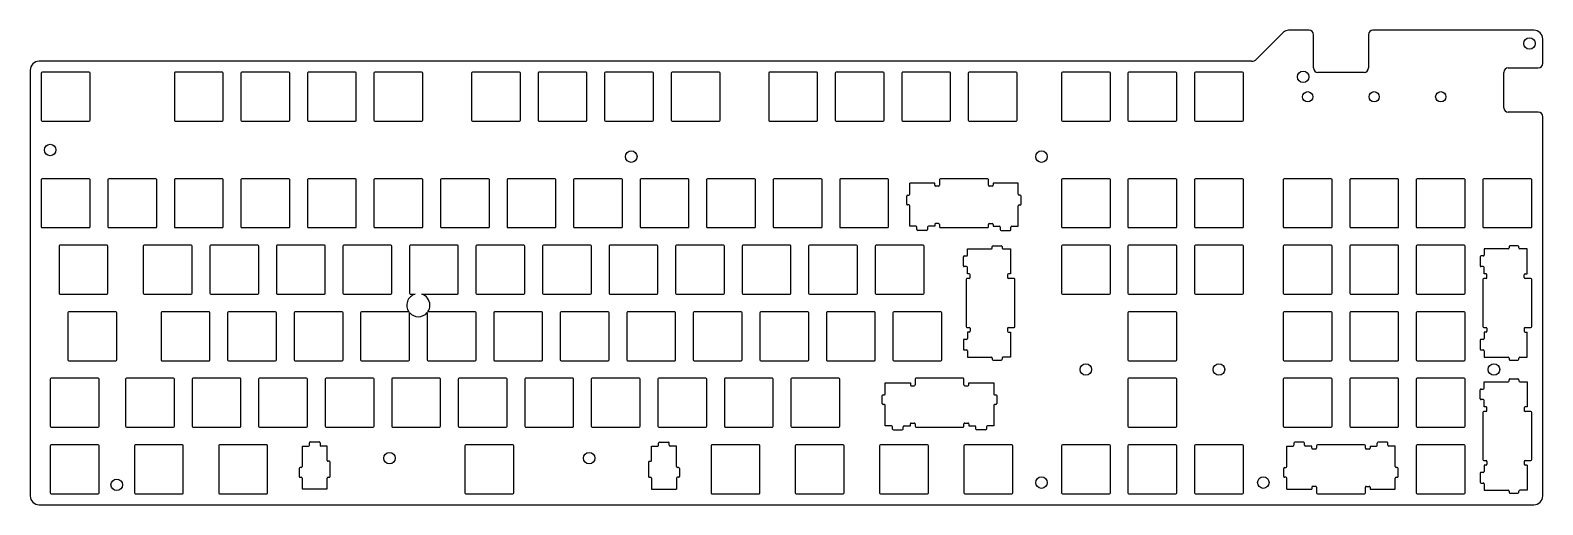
# Model space of a CAD drawing. Extents: x 0 to 433, y 0 to 136.
import ezdxf

# ---------------------------------------------------------------- set-up
doc = ezdxf.new("R2010")
doc.units = 0
doc.layers.get('0').update_dxf_attribs({"linetype": 'continuous'})

# ---------------------------------------------------------------- blocks, each defined once
blk = doc.blocks.new('BODY')
at = {"color": 0}
for p, q in [((351.1152, 127.5952), (358.8148, 135.2948)), ((366.141, 135.89), (360.2517, 135.89)), ((367.411, 125.095), (367.411, 134.62)), ((383.159, 134.62), (383.159, 125.095)), ((430.53, 135.89), (384.429, 135.89)), ((433.07, 126.365), (433.07, 133.35)), ((349.6783, 127), (2.54, 127)), ((0, 124.46), (0, 2.54)), ((3.16, 123.586), (3.16, 110.094)), ((16.906, 123.84), (3.414, 123.84)), ((17.16, 110.094), (17.16, 123.586)), ((41.26, 123.586), (41.26, 110.094)), ((55.006, 123.84), (41.514, 123.84)), ((55.26, 110.094), (55.26, 123.586)), ((60.31, 123.586), (60.31, 110.094)), ((74.056, 123.84), (60.564, 123.84)), ((74.31, 110.094), (74.31, 123.586)), ((79.36, 123.586), (79.36, 110.094)), ((93.106, 123.84), (79.614, 123.84)), ((93.36, 110.094), (93.36, 123.586)), ((98.41, 123.586), (98.41, 110.094)), ((112.156, 123.84), (98.664, 123.84)), ((112.41, 110.094), (112.41, 123.586)), ((126.35, 123.586), (126.35, 110.094)), ((140.096, 123.84), (126.604, 123.84)), ((140.35, 110.094), (140.35, 123.586)), ((145.4, 123.586), (145.4, 110.094)), ((159.146, 123.84), (145.654, 123.84)), ((159.4, 110.094), (159.4, 123.586)), ((164.45, 123.586), (164.45, 110.094)), ((178.196, 123.84), (164.704, 123.84)), ((178.45, 110.094), (178.45, 123.586)), ((183.5, 123.586), (183.5, 110.094)), ((197.246, 123.84), (183.754, 123.84)), ((197.5, 110.094), (197.5, 123.586)), ((211.44, 123.586), (211.44, 110.094)), ((225.186, 123.84), (211.694, 123.84)), ((225.44, 110.094), (225.44, 123.586)), ((230.49, 123.586), (230.49, 110.094)), ((244.236, 123.84), (230.744, 123.84)), ((244.49, 110.094), (244.49, 123.586)), ((249.54, 123.586), (249.54, 110.094)), ((263.286, 123.84), (249.794, 123.84)), ((263.54, 110.094), (263.54, 123.586)), ((268.59, 123.586), (268.59, 110.094)), ((282.336, 123.84), (268.844, 123.84)), ((282.59, 110.094), (282.59, 123.586)), ((295.26, 123.586), (295.26, 110.094)), ((309.006, 123.84), (295.514, 123.84)), ((309.26, 110.094), (309.26, 123.586)), ((314.31, 123.586), (314.31, 110.094)), ((328.056, 123.84), (314.564, 123.84)), ((328.31, 110.094), (328.31, 123.586)), ((333.36, 123.586), (333.36, 110.094)), ((347.106, 123.84), (333.614, 123.84)), ((347.36, 110.094), (347.36, 123.586)), ((381.889, 123.825), (368.681, 123.825)), ((421.894, 113.665), (421.894, 123.825)), ((423.164, 125.095), (431.8, 125.095)), ((3.414, 109.84), (16.906, 109.84)), ((41.514, 109.84), (55.006, 109.84)), ((60.564, 109.84), (74.056, 109.84)), ((79.614, 109.84), (93.106, 109.84)), ((98.664, 109.84), (112.156, 109.84)), ((126.604, 109.84), (140.096, 109.84)), ((145.654, 109.84), (159.146, 109.84)), ((164.704, 109.84), (178.196, 109.84)), ((183.754, 109.84), (197.246, 109.84)), ((211.694, 109.84), (225.186, 109.84)), ((230.744, 109.84), (244.236, 109.84)), ((249.794, 109.84), (263.286, 109.84)), ((268.844, 109.84), (282.336, 109.84)), ((295.514, 109.84), (309.006, 109.84)), ((314.564, 109.84), (328.056, 109.84)), ((333.614, 109.84), (347.106, 109.84)), ((431.8, 112.395), (423.164, 112.395)), ((433.07, 2.54), (433.07, 111.125)), ((3.16, 93.106), (3.16, 79.614)), ((16.906, 93.36), (3.414, 93.36)), ((17.16, 79.614), (17.16, 93.106)), ((22.21, 93.106), (22.21, 79.614)), ((35.956, 93.36), (22.464, 93.36)), ((36.21, 79.614), (36.21, 93.106)), ((41.26, 93.106), (41.26, 79.614)), ((55.006, 93.36), (41.514, 93.36)), ((55.26, 79.614), (55.26, 93.106)), ((60.31, 93.106), (60.31, 79.614)), ((74.056, 93.36), (60.564, 93.36)), ((74.31, 79.614), (74.31, 93.106)), ((79.36, 93.106), (79.36, 79.614)), ((93.106, 93.36), (79.614, 93.36)), ((93.36, 79.614), (93.36, 93.106)), ((98.41, 93.106), (98.41, 79.614)), ((112.156, 93.36), (98.664, 93.36)), ((112.41, 79.614), (112.41, 93.106)), ((117.46, 93.106), (117.46, 79.614)), ((131.206, 93.36), (117.714, 93.36)), ((131.46, 79.614), (131.46, 93.106)), ((136.51, 93.106), (136.51, 79.614)), ((150.256, 93.36), (136.764, 93.36)), ((150.51, 79.614), (150.51, 93.106)), ((155.56, 93.106), (155.56, 79.614)), ((169.306, 93.36), (155.814, 93.36)), ((169.56, 79.614), (169.56, 93.106)), ((174.61, 93.106), (174.61, 79.614)), ((188.356, 93.36), (174.864, 93.36)), ((188.61, 79.614), (188.61, 93.106)), ((193.66, 93.106), (193.66, 79.614)), ((207.406, 93.36), (193.914, 93.36)), ((207.66, 79.614), (207.66, 93.106)), ((212.71, 93.106), (212.71, 79.614)), ((226.456, 93.36), (212.964, 93.36)), ((226.71, 79.614), (226.71, 93.106)), ((231.76, 93.106), (231.76, 79.614)), ((245.506, 93.36), (232.014, 93.36)), ((245.76, 79.614), (245.76, 93.106)), ((258.9784, 92.0496), (251.8156, 92.0496)), ((251.8156, 88.9), (251.8156, 92.0496)), ((258.9784, 91.4908), (258.9784, 92.0496)), ((260.081, 91.2368), (259.2324, 91.2368)), ((260.335, 93.106), (260.335, 91.4908)), ((274.081, 93.36), (260.589, 93.36)), ((274.335, 91.4908), (274.335, 93.106)), ((275.4376, 91.2368), (274.589, 91.2368)), ((275.6916, 92.0496), (275.6916, 91.4908)), ((282.8544, 92.0496), (275.6916, 92.0496)), ((282.8544, 88.9), (282.8544, 92.0496)), ((295.26, 93.106), (295.26, 79.614)), ((309.006, 93.36), (295.514, 93.36)), ((309.26, 79.614), (309.26, 93.106)), ((314.31, 93.106), (314.31, 79.614)), ((328.056, 93.36), (314.564, 93.36)), ((328.31, 79.614), (328.31, 93.106)), ((333.36, 93.106), (333.36, 79.614)), ((347.106, 93.36), (333.614, 93.36)), ((347.36, 79.614), (347.36, 93.106)), ((358.76, 93.106), (358.76, 79.614)), ((372.506, 93.36), (359.014, 93.36)), ((372.76, 79.614), (372.76, 93.106)), ((377.81, 93.106), (377.81, 79.614)), ((391.556, 93.36), (378.064, 93.36)), ((391.81, 79.614), (391.81, 93.106)), ((396.86, 93.106), (396.86, 79.614)), ((410.606, 93.36), (397.114, 93.36)), ((410.86, 79.614), (410.86, 93.106)), ((415.91, 93.106), (415.91, 79.614)), ((429.656, 93.36), (416.164, 93.36)), ((429.91, 79.614), (429.91, 93.106)), ((250.952, 86.106), (250.952, 88.392)), ((251.206, 88.646), (251.5616, 88.646)), ((283.464, 88.646), (283.1084, 88.646)), ((283.718, 86.106), (283.718, 88.392)), ((251.5616, 85.852), (251.206, 85.852)), ((251.8156, 79.756), (251.8156, 85.598)), ((282.8544, 79.756), (282.8544, 85.598)), ((283.1084, 85.852), (283.464, 85.852)), ((3.414, 79.36), (16.906, 79.36)), ((22.464, 79.36), (35.956, 79.36)), ((41.514, 79.36), (55.006, 79.36)), ((60.564, 79.36), (74.056, 79.36)), ((79.614, 79.36), (93.106, 79.36)), ((98.664, 79.36), (112.156, 79.36)), ((117.714, 79.36), (131.206, 79.36)), ((136.764, 79.36), (150.256, 79.36)), ((155.814, 79.36), (169.306, 79.36)), ((174.864, 79.36), (188.356, 79.36)), ((193.914, 79.36), (207.406, 79.36)), ((212.964, 79.36), (226.456, 79.36)), ((232.014, 79.36), (245.506, 79.36)), ((253.619, 79.756), (251.8156, 79.756)), ((253.873, 78.8416), (253.873, 79.502)), ((256.667, 78.5876), (254.127, 78.5876)), ((256.921, 79.502), (256.921, 78.8416)), ((258.9784, 79.756), (257.175, 79.756)), ((258.9784, 80.2894), (258.9784, 79.756)), ((260.081, 80.5434), (259.2324, 80.5434)), ((260.335, 80.2894), (260.335, 79.614)), ((260.589, 79.36), (274.081, 79.36)), ((274.335, 79.614), (274.335, 80.2894)), ((274.589, 80.5434), (275.4376, 80.5434)), ((275.6916, 80.2894), (275.6916, 79.756)), ((275.6916, 79.756), (277.495, 79.756)), ((277.749, 79.502), (277.749, 78.8416)), ((278.003, 78.5876), (280.543, 78.5876)), ((280.797, 78.8416), (280.797, 79.502)), ((281.051, 79.756), (282.8544, 79.756)), ((295.514, 79.36), (309.006, 79.36)), ((314.564, 79.36), (328.056, 79.36)), ((333.614, 79.36), (347.106, 79.36)), ((359.014, 79.36), (372.506, 79.36)), ((378.064, 79.36), (391.556, 79.36)), ((397.114, 79.36), (410.606, 79.36)), ((416.164, 79.36), (429.656, 79.36)), ((8.24, 74.056), (8.24, 60.564)), ((21.986, 74.31), (8.494, 74.31)), ((22.24, 60.564), (22.24, 74.056)), ((32.37, 74.056), (32.37, 60.564)), ((46.116, 74.31), (32.624, 74.31)), ((46.37, 60.564), (46.37, 74.056)), ((51.42, 74.056), (51.42, 60.564)), ((65.166, 74.31), (51.674, 74.31)), ((65.42, 60.564), (65.42, 74.056)), ((70.47, 74.056), (70.47, 60.564)), ((84.216, 74.31), (70.724, 74.31)), ((84.47, 60.564), (84.47, 74.056)), ((89.52, 74.056), (89.52, 60.564)), ((103.266, 74.31), (89.774, 74.31)), ((103.52, 60.564), (103.52, 74.056)), ((108.57, 74.056), (108.57, 60.564)), ((122.316, 74.31), (108.824, 74.31)), ((122.57, 60.564), (122.57, 74.056)), ((127.62, 74.056), (127.62, 60.564)), ((141.366, 74.31), (127.874, 74.31)), ((141.62, 60.564), (141.62, 74.056)), ((146.67, 74.056), (146.67, 60.564)), ((160.416, 74.31), (146.924, 74.31)), ((160.67, 60.564), (160.67, 74.056)), ((165.72, 74.056), (165.72, 60.564)), ((179.466, 74.31), (165.974, 74.31)), ((179.72, 60.564), (179.72, 74.056)), ((184.77, 74.056), (184.77, 60.564)), ((198.516, 74.31), (185.024, 74.31)), ((198.77, 60.564), (198.77, 74.056)), ((203.82, 74.056), (203.82, 60.564)), ((217.566, 74.31), (204.074, 74.31)), ((217.82, 60.564), (217.82, 74.056)), ((222.87, 74.056), (222.87, 60.564)), ((236.616, 74.31), (223.124, 74.31)), ((236.87, 60.564), (236.87, 74.056)), ((241.92, 74.056), (241.92, 60.564)), ((255.666, 74.31), (242.174, 74.31)), ((255.92, 60.564), (255.92, 74.056)), ((275.463, 73.5584), (275.463, 73.914)), ((275.717, 74.168), (278.003, 74.168)), ((278.257, 73.914), (278.257, 73.5584)), ((295.26, 74.056), (295.26, 60.564)), ((309.006, 74.31), (295.514, 74.31)), ((309.26, 60.564), (309.26, 74.056)), ((314.31, 74.056), (314.31, 60.564)), ((328.056, 74.31), (314.564, 74.31)), ((328.31, 60.564), (328.31, 74.056)), ((333.36, 74.056), (333.36, 60.564)), ((347.106, 74.31), (333.614, 74.31)), ((347.36, 60.564), (347.36, 74.056)), ((358.76, 74.056), (358.76, 60.564)), ((372.506, 74.31), (359.014, 74.31)), ((372.76, 60.564), (372.76, 74.056)), ((377.81, 74.056), (377.81, 60.564)), ((391.556, 74.31), (378.064, 74.31)), ((391.81, 60.564), (391.81, 74.056)), ((396.86, 74.056), (396.86, 60.564)), ((410.606, 74.31), (397.114, 74.31)), ((410.86, 60.564), (410.86, 74.056)), ((423.418, 73.914), (423.418, 73.5584)), ((425.958, 74.168), (423.672, 74.168)), ((426.212, 73.5584), (426.212, 73.914)), ((267.1826, 68.453), (267.1826, 70.993)), ((267.4366, 71.247), (268.097, 71.247)), ((268.351, 71.501), (268.351, 73.3044)), ((268.351, 73.3044), (275.209, 73.3044)), ((278.511, 73.3044), (280.6446, 73.3044)), ((280.6446, 73.3044), (280.6446, 66.1416)), ((415.1376, 70.993), (415.1376, 68.453)), ((416.052, 71.247), (415.3916, 71.247)), ((416.306, 73.3044), (416.306, 71.501)), ((423.164, 73.3044), (416.306, 73.3044)), ((428.5996, 73.3044), (426.466, 73.3044)), ((428.5996, 66.1416), (428.5996, 73.3044)), ((268.097, 68.199), (267.4366, 68.199)), ((268.351, 66.1416), (268.351, 67.945)), ((268.8844, 66.1416), (268.351, 66.1416)), ((269.1384, 65.039), (269.1384, 65.8876)), ((279.8318, 65.8876), (279.8318, 65.039)), ((280.6446, 66.1416), (280.0858, 66.1416)), ((416.052, 68.199), (415.3916, 68.199)), ((416.306, 66.1416), (416.306, 67.945)), ((416.8394, 66.1416), (416.306, 66.1416)), ((417.0934, 65.039), (417.0934, 65.8876)), ((427.7868, 65.039), (427.7868, 65.8876)), ((428.0408, 66.1416), (428.5996, 66.1416)), ((267.955, 64.531), (267.955, 51.039)), ((268.8844, 64.785), (268.209, 64.785)), ((281.701, 64.785), (280.0858, 64.785)), ((281.955, 51.039), (281.955, 64.531)), ((415.91, 64.531), (415.91, 51.039)), ((416.8394, 64.785), (416.164, 64.785)), ((429.656, 64.785), (428.0408, 64.785)), ((429.91, 51.039), (429.91, 64.531)), ((8.494, 60.31), (21.986, 60.31)), ((32.624, 60.31), (46.116, 60.31)), ((51.674, 60.31), (65.166, 60.31)), ((70.724, 60.31), (84.216, 60.31)), ((89.774, 60.31), (103.266, 60.31)), ((108.824, 60.31), (110.1671, 60.31)), ((112.0829, 60.31), (122.316, 60.31)), ((127.874, 60.31), (141.366, 60.31)), ((146.924, 60.31), (160.416, 60.31)), ((165.974, 60.31), (179.466, 60.31)), ((185.024, 60.31), (198.516, 60.31)), ((204.074, 60.31), (217.566, 60.31)), ((223.124, 60.31), (236.616, 60.31)), ((242.174, 60.31), (255.666, 60.31)), ((295.514, 60.31), (309.006, 60.31)), ((314.564, 60.31), (328.056, 60.31)), ((333.614, 60.31), (347.106, 60.31)), ((359.014, 60.31), (372.506, 60.31)), ((378.064, 60.31), (391.556, 60.31)), ((397.114, 60.31), (410.606, 60.31)), ((10.78, 55.006), (10.78, 41.514)), ((24.526, 55.26), (11.034, 55.26)), ((24.78, 41.514), (24.78, 55.006)), ((37.45, 55.006), (37.45, 41.514)), ((51.196, 55.26), (37.704, 55.26)), ((51.45, 41.514), (51.45, 55.006)), ((56.5, 55.006), (56.5, 41.514)), ((70.246, 55.26), (56.754, 55.26)), ((70.5, 41.514), (70.5, 55.006)), ((75.55, 55.006), (75.55, 41.514)), ((89.296, 55.26), (75.804, 55.26)), ((89.55, 41.514), (89.55, 55.006)), ((94.6, 55.006), (94.6, 41.514)), ((108.346, 55.26), (94.854, 55.26)), ((108.6, 41.514), (108.6, 55.006)), ((113.65, 55.006), (113.65, 41.514)), ((127.396, 55.26), (113.904, 55.26)), ((127.65, 41.514), (127.65, 55.006)), ((132.7, 55.006), (132.7, 41.514)), ((146.446, 55.26), (132.954, 55.26)), ((146.7, 41.514), (146.7, 55.006)), ((151.75, 55.006), (151.75, 41.514)), ((165.496, 55.26), (152.004, 55.26)), ((165.75, 41.514), (165.75, 55.006)), ((170.8, 55.006), (170.8, 41.514)), ((184.546, 55.26), (171.054, 55.26)), ((184.8, 41.514), (184.8, 55.006)), ((189.85, 55.006), (189.85, 41.514)), ((203.596, 55.26), (190.104, 55.26)), ((203.85, 41.514), (203.85, 55.006)), ((208.9, 55.006), (208.9, 41.514)), ((222.646, 55.26), (209.154, 55.26)), ((222.9, 41.514), (222.9, 55.006)), ((227.95, 55.006), (227.95, 41.514)), ((241.696, 55.26), (228.204, 55.26)), ((241.95, 41.514), (241.95, 55.006)), ((247, 55.006), (247, 41.514)), ((260.746, 55.26), (247.254, 55.26)), ((261, 41.514), (261, 55.006)), ((314.31, 55.006), (314.31, 41.514)), ((328.056, 55.26), (314.564, 55.26)), ((328.31, 41.514), (328.31, 55.006)), ((358.76, 55.006), (358.76, 41.514)), ((372.506, 55.26), (359.014, 55.26)), ((372.76, 41.514), (372.76, 55.006)), ((377.81, 55.006), (377.81, 41.514)), ((391.556, 55.26), (378.064, 55.26)), ((391.81, 41.514), (391.81, 55.006)), ((396.86, 55.006), (396.86, 41.514)), ((410.606, 55.26), (397.114, 55.26)), ((410.86, 41.514), (410.86, 55.006)), ((268.209, 50.785), (268.8844, 50.785)), ((268.8844, 49.4284), (268.351, 49.4284)), ((268.351, 49.4284), (268.351, 47.625)), ((269.1384, 50.531), (269.1384, 49.6824)), ((279.8318, 50.531), (279.8318, 49.6824)), ((280.0858, 50.785), (281.701, 50.785)), ((280.0858, 49.4284), (280.6446, 49.4284)), ((280.6446, 49.4284), (280.6446, 42.2656)), ((416.164, 50.785), (416.8394, 50.785)), ((416.8394, 49.4284), (416.306, 49.4284)), ((416.306, 49.4284), (416.306, 47.625)), ((417.0934, 50.531), (417.0934, 49.6824)), ((427.7868, 50.531), (427.7868, 49.6824)), ((428.0408, 50.785), (429.656, 50.785)), ((428.0408, 49.4284), (428.5996, 49.4284)), ((428.5996, 42.2656), (428.5996, 49.4284)), ((267.1826, 47.117), (267.1826, 44.577)), ((268.097, 47.371), (267.4366, 47.371)), ((267.4366, 44.323), (268.097, 44.323)), ((268.351, 44.069), (268.351, 42.2656)), ((415.1376, 47.117), (415.1376, 44.577)), ((416.052, 47.371), (415.3916, 47.371)), ((415.3916, 44.323), (416.052, 44.323)), ((416.306, 44.069), (416.306, 42.2656)), ((11.034, 41.26), (24.526, 41.26)), ((37.704, 41.26), (51.196, 41.26)), ((56.754, 41.26), (70.246, 41.26)), ((75.804, 41.26), (89.296, 41.26)), ((94.854, 41.26), (108.346, 41.26)), ((113.904, 41.26), (127.396, 41.26)), ((132.954, 41.26), (146.446, 41.26)), ((152.004, 41.26), (165.496, 41.26)), ((171.054, 41.26), (184.546, 41.26)), ((190.104, 41.26), (203.596, 41.26)), ((209.154, 41.26), (222.646, 41.26)), ((228.204, 41.26), (241.696, 41.26)), ((247.254, 41.26), (260.746, 41.26)), ((268.351, 42.2656), (275.209, 42.2656)), ((275.463, 42.0116), (275.463, 41.656)), ((275.717, 41.402), (278.003, 41.402)), ((278.257, 42.0116), (278.257, 41.656)), ((280.6446, 42.2656), (278.511, 42.2656)), ((314.564, 41.26), (328.056, 41.26)), ((359.014, 41.26), (372.506, 41.26)), ((378.064, 41.26), (391.556, 41.26)), ((397.114, 41.26), (410.606, 41.26)), ((416.306, 42.2656), (423.164, 42.2656)), ((423.418, 42.0116), (423.418, 41.656)), ((423.672, 41.402), (425.958, 41.402)), ((426.212, 41.656), (426.212, 42.0116)), ((426.466, 42.2656), (428.5996, 42.2656)), ((5.7, 35.956), (5.7, 22.464)), ((19.446, 36.21), (5.954, 36.21)), ((19.7, 22.464), (19.7, 35.956)), ((27.29, 35.956), (27.29, 22.464)), ((41.036, 36.21), (27.544, 36.21)), ((41.29, 22.464), (41.29, 35.956)), ((46.34, 35.956), (46.34, 22.464)), ((60.086, 36.21), (46.594, 36.21)), ((60.34, 22.464), (60.34, 35.956)), ((65.39, 35.956), (65.39, 22.464)), ((79.136, 36.21), (65.644, 36.21)), ((79.39, 22.464), (79.39, 35.956)), ((84.44, 35.956), (84.44, 22.464)), ((98.186, 36.21), (84.694, 36.21)), ((98.44, 22.464), (98.44, 35.956)), ((103.49, 35.956), (103.49, 22.464)), ((117.236, 36.21), (103.744, 36.21)), ((117.49, 22.464), (117.49, 35.956)), ((122.54, 35.956), (122.54, 22.464)), ((136.286, 36.21), (122.794, 36.21)), ((136.54, 22.464), (136.54, 35.956)), ((141.59, 35.956), (141.59, 22.464)), ((155.336, 36.21), (141.844, 36.21)), ((155.59, 22.464), (155.59, 35.956)), ((160.64, 35.956), (160.64, 22.464)), ((174.386, 36.21), (160.894, 36.21)), ((174.64, 22.464), (174.64, 35.956)), ((179.69, 35.956), (179.69, 22.464)), ((193.436, 36.21), (179.944, 36.21)), ((193.69, 22.464), (193.69, 35.956)), ((198.74, 35.956), (198.74, 22.464)), ((212.486, 36.21), (198.994, 36.21)), ((212.74, 22.464), (212.74, 35.956)), ((217.79, 35.956), (217.79, 22.464)), ((231.536, 36.21), (218.044, 36.21)), ((231.79, 22.464), (231.79, 35.956)), ((244.8306, 34.8996), (251.9934, 34.8996)), ((244.8306, 31.75), (244.8306, 34.8996)), ((251.9934, 34.8996), (251.9934, 34.3408)), ((253.35, 35.956), (253.35, 34.3408)), ((267.096, 36.21), (253.604, 36.21)), ((267.35, 34.3408), (267.35, 35.956)), ((268.7066, 34.3408), (268.7066, 34.8996)), ((268.7066, 34.8996), (275.8694, 34.8996)), ((275.8694, 34.8996), (275.8694, 31.75)), ((314.31, 35.956), (314.31, 22.464)), ((328.056, 36.21), (314.564, 36.21)), ((328.31, 22.464), (328.31, 35.956)), ((358.76, 35.956), (358.76, 22.464)), ((372.506, 36.21), (359.014, 36.21)), ((372.76, 22.464), (372.76, 35.956)), ((377.81, 35.956), (377.81, 22.464)), ((391.556, 36.21), (378.064, 36.21)), ((391.81, 22.464), (391.81, 35.956)), ((396.86, 35.956), (396.86, 22.464)), ((410.606, 36.21), (397.114, 36.21)), ((410.86, 22.464), (410.86, 35.956)), ((416.306, 33.401), (416.306, 35.2044)), ((416.306, 35.2044), (423.164, 35.2044)), ((423.418, 35.4584), (423.418, 35.814)), ((423.672, 36.068), (425.958, 36.068)), ((426.212, 35.814), (426.212, 35.4584)), ((426.466, 35.2044), (428.5996, 35.2044)), ((428.5996, 35.2044), (428.5996, 28.0416)), ((243.967, 28.956), (243.967, 31.242)), ((244.221, 31.496), (244.5766, 31.496)), ((252.2474, 34.0868), (253.096, 34.0868)), ((267.604, 34.0868), (268.4526, 34.0868)), ((276.1234, 31.496), (276.479, 31.496)), ((276.733, 31.242), (276.733, 28.956)), ((415.1376, 30.353), (415.1376, 32.893)), ((415.3916, 33.147), (416.052, 33.147)), ((244.5766, 28.702), (244.221, 28.702)), ((244.8306, 22.606), (244.8306, 28.448)), ((275.8694, 28.448), (275.8694, 22.606)), ((276.479, 28.702), (276.1234, 28.702)), ((416.052, 30.099), (415.3916, 30.099)), ((415.91, 26.431), (415.91, 12.939)), ((416.8394, 26.685), (416.164, 26.685)), ((416.306, 28.0416), (416.306, 29.845)), ((416.8394, 28.0416), (416.306, 28.0416)), ((417.0934, 26.939), (417.0934, 27.7876)), ((427.7868, 27.7876), (427.7868, 26.939)), ((428.5996, 28.0416), (428.0408, 28.0416)), ((429.656, 26.685), (428.0408, 26.685)), ((429.91, 12.939), (429.91, 26.431)), ((5.954, 22.21), (19.446, 22.21)), ((27.544, 22.21), (41.036, 22.21)), ((46.594, 22.21), (60.086, 22.21)), ((65.644, 22.21), (79.136, 22.21)), ((84.694, 22.21), (98.186, 22.21)), ((103.744, 22.21), (117.236, 22.21)), ((122.794, 22.21), (136.286, 22.21)), ((141.844, 22.21), (155.336, 22.21)), ((160.894, 22.21), (174.386, 22.21)), ((179.944, 22.21), (193.436, 22.21)), ((198.994, 22.21), (212.486, 22.21)), ((218.044, 22.21), (231.536, 22.21)), ((246.634, 22.606), (244.8306, 22.606)), ((246.888, 21.6916), (246.888, 22.352)), ((249.936, 21.6916), (249.936, 22.352)), ((250.19, 22.606), (251.9934, 22.606)), ((251.9934, 22.606), (251.9934, 23.1394)), ((252.2474, 23.3934), (253.096, 23.3934)), ((253.35, 23.1394), (253.35, 22.464)), ((253.604, 22.21), (267.096, 22.21)), ((267.35, 22.464), (267.35, 23.1394)), ((267.604, 23.3934), (268.4526, 23.3934)), ((268.7066, 23.1394), (268.7066, 22.606)), ((268.7066, 22.606), (270.51, 22.606)), ((270.764, 21.6916), (270.764, 22.352)), ((273.812, 22.352), (273.812, 21.6916)), ((275.8694, 22.606), (274.066, 22.606)), ((314.564, 22.21), (328.056, 22.21)), ((359.014, 22.21), (372.506, 22.21)), ((378.064, 22.21), (391.556, 22.21)), ((397.114, 22.21), (410.606, 22.21)), ((79.921, 17.0688), (79.921, 17.7292)), ((80.175, 17.9832), (82.715, 17.9832)), ((82.969, 17.7292), (82.969, 17.0688)), ((179.921, 17.018), (179.921, 17.6784)), ((180.175, 17.9324), (182.715, 17.9324)), ((182.969, 17.018), (182.969, 17.6784)), ((247.142, 21.4376), (249.682, 21.4376)), ((273.558, 21.4376), (271.018, 21.4376)), ((361.823, 17.6784), (361.823, 17.018)), ((364.617, 17.9324), (362.077, 17.9324)), ((364.871, 17.018), (364.871, 17.6784)), ((385.699, 17.018), (385.699, 17.6784)), ((388.493, 17.9324), (385.953, 17.9324)), ((388.747, 17.018), (388.747, 17.6784)), ((5.7, 16.906), (5.7, 3.414)), ((19.446, 17.16), (5.954, 17.16)), ((19.7, 3.414), (19.7, 16.906)), ((29.83, 16.906), (29.83, 3.414)), ((43.576, 17.16), (30.084, 17.16)), ((43.83, 3.414), (43.83, 16.906)), ((53.96, 16.906), (53.96, 3.414)), ((67.706, 17.16), (54.214, 17.16)), ((67.96, 3.414), (67.96, 16.906)), ((77.8636, 16.8148), (77.8636, 10.922)), ((77.8636, 16.8148), (79.667, 16.8148)), ((85.0264, 16.8148), (83.223, 16.8148)), ((85.0264, 12.7), (85.0264, 16.8148)), ((124.445, 16.906), (124.445, 3.414)), ((138.191, 17.16), (124.699, 17.16)), ((138.445, 3.414), (138.445, 16.906)), ((177.8636, 12.7), (177.8636, 16.764)), ((177.8636, 16.764), (179.667, 16.764)), ((185.0264, 16.764), (183.223, 16.764)), ((185.0264, 10.922), (185.0264, 16.764)), ((194.93, 16.906), (194.93, 3.414)), ((208.676, 17.16), (195.184, 17.16)), ((208.93, 3.414), (208.93, 16.906)), ((219.06, 16.906), (219.06, 3.414)), ((232.806, 17.16), (219.314, 17.16)), ((233.06, 3.414), (233.06, 16.906)), ((243.19, 16.906), (243.19, 3.414)), ((256.936, 17.16), (243.444, 17.16)), ((257.19, 3.414), (257.19, 16.906)), ((267.32, 16.906), (267.32, 3.414)), ((281.066, 17.16), (267.574, 17.16)), ((281.32, 3.414), (281.32, 16.906)), ((295.26, 16.906), (295.26, 3.414)), ((309.006, 17.16), (295.514, 17.16)), ((309.26, 3.414), (309.26, 16.906)), ((314.31, 16.906), (314.31, 3.414)), ((328.056, 17.16), (314.564, 17.16)), ((328.31, 3.414), (328.31, 16.906)), ((333.36, 16.906), (333.36, 3.414)), ((347.106, 17.16), (333.614, 17.16)), ((347.36, 3.414), (347.36, 16.906)), ((359.7656, 16.764), (361.569, 16.764)), ((359.7656, 10.922), (359.7656, 16.764)), ((366.9284, 16.764), (365.125, 16.764)), ((366.9284, 16.2052), (366.9284, 16.764)), ((368.031, 15.9512), (367.1824, 15.9512)), ((368.285, 16.906), (368.285, 16.2052)), ((382.031, 17.16), (368.539, 17.16)), ((382.285, 16.2052), (382.285, 16.906)), ((383.3876, 15.9512), (382.539, 15.9512)), ((383.6416, 16.764), (383.6416, 16.2052)), ((383.6416, 16.764), (385.445, 16.764)), ((390.8044, 16.764), (389.001, 16.764)), ((390.8044, 10.922), (390.8044, 16.764)), ((396.86, 16.906), (396.86, 3.414)), ((410.606, 17.16), (397.114, 17.16)), ((410.86, 3.414), (410.86, 16.906)), ((77, 10.414), (77, 8.128)), ((77.6096, 10.668), (77.254, 10.668)), ((85.636, 12.446), (85.2804, 12.446)), ((85.89, 8.128), (85.89, 12.192)), ((177, 12.192), (177, 8.128)), ((177.254, 12.446), (177.6096, 12.446)), ((185.636, 10.668), (185.2804, 10.668)), ((185.89, 10.414), (185.89, 8.128)), ((358.902, 8.128), (358.902, 10.414)), ((359.156, 10.668), (359.5116, 10.668)), ((391.414, 10.668), (391.0584, 10.668)), ((391.668, 8.128), (391.668, 10.414)), ((415.1376, 9.017), (415.1376, 6.477)), ((416.052, 9.271), (415.3916, 9.271)), ((416.164, 12.685), (416.8394, 12.685)), ((416.8394, 11.3284), (416.306, 11.3284)), ((416.306, 11.3284), (416.306, 9.525)), ((417.0934, 12.431), (417.0934, 11.5824)), ((427.7868, 12.431), (427.7868, 11.5824)), ((428.0408, 12.685), (429.656, 12.685)), ((428.5996, 11.3284), (428.0408, 11.3284)), ((428.5996, 11.3284), (428.5996, 4.1656)), ((77.254, 7.874), (77.6096, 7.874)), ((77.8636, 7.62), (77.8636, 4.5212)), ((77.8636, 4.5212), (85.0264, 4.5212)), ((85.0264, 4.5212), (85.0264, 7.62)), ((85.2804, 7.874), (85.636, 7.874)), ((177.254, 7.874), (177.6096, 7.874)), ((177.8636, 7.62), (177.8636, 4.4704)), ((177.8636, 4.4704), (185.0264, 4.4704)), ((185.0264, 7.62), (185.0264, 4.4704)), ((185.636, 7.874), (185.2804, 7.874)), ((359.5116, 7.874), (359.156, 7.874)), ((359.7656, 4.4704), (359.7656, 7.62)), ((359.7656, 4.4704), (366.9284, 4.4704)), ((366.9284, 5.0038), (366.9284, 4.4704)), ((368.031, 5.2578), (367.1824, 5.2578)), ((368.285, 5.0038), (368.285, 3.414)), ((382.285, 3.414), (382.285, 5.0038)), ((382.539, 5.2578), (383.3876, 5.2578)), ((383.6416, 5.0038), (383.6416, 4.4704)), ((383.6416, 4.4704), (390.8044, 4.4704)), ((390.8044, 4.4704), (390.8044, 7.62)), ((391.0584, 7.874), (391.414, 7.874)), ((415.3916, 6.223), (416.052, 6.223)), ((416.306, 5.969), (416.306, 4.1656)), ((2.54, 0), (430.53, 0)), ((5.954, 3.16), (19.446, 3.16)), ((30.084, 3.16), (43.576, 3.16)), ((54.214, 3.16), (67.706, 3.16)), ((124.699, 3.16), (138.191, 3.16)), ((195.184, 3.16), (208.676, 3.16)), ((219.314, 3.16), (232.806, 3.16)), ((243.444, 3.16), (256.936, 3.16)), ((267.574, 3.16), (281.066, 3.16)), ((295.514, 3.16), (309.006, 3.16)), ((314.564, 3.16), (328.056, 3.16)), ((333.614, 3.16), (347.106, 3.16)), ((368.539, 3.16), (382.031, 3.16)), ((397.114, 3.16), (410.606, 3.16)), ((416.306, 4.1656), (423.164, 4.1656)), ((423.418, 3.9116), (423.418, 3.556)), ((423.672, 3.302), (425.958, 3.302)), ((426.212, 3.556), (426.212, 3.9116)), ((428.5996, 4.1656), (426.466, 4.1656))]:
    blk.add_line(p, q, dxfattribs=at)
for centre, radius in [((429.26, 132.08), 1.65), ((364.49, 122.555), 1.65), ((365.76, 116.84), 1.4605), ((384.81, 116.84), 1.4605), ((403.86, 116.84), 1.4605), ((5.715, 101.6), 1.65), ((172.085, 99.695), 1.65), ((289.56, 99.695), 1.65), ((302.26, 38.735), 1.65), ((340.36, 38.735), 1.65), ((419.1, 38.735), 1.65), ((102.87, 13.335), 1.65), ((160.02, 13.335), 1.65), ((24.765, 5.715), 1.65), ((289.56, 6.35), 1.65), ((353.06, 6.35), 1.65)]:
    blk.add_circle(centre, radius, dxfattribs=at)
for centre, radius, start, end in [((360.2517, 133.858), 2.032, 90, 135), ((366.141, 134.62), 1.27, 0, 90), ((384.429, 134.62), 1.27, 90, -180), ((430.53, 133.35), 2.54, 0, 90), ((2.54, 124.46), 2.54, 90, -180), ((349.6783, 129.032), 2.032, -90, -45), ((431.8, 126.365), 1.27, -90, 0), ((3.414, 123.586), 0.254, 90, -180), ((16.906, 123.586), 0.254, 0, 90), ((41.514, 123.586), 0.254, 90, -180), ((55.006, 123.586), 0.254, 0, 90), ((60.564, 123.586), 0.254, 90, -180), ((74.056, 123.586), 0.254, 0, 90), ((79.614, 123.586), 0.254, 90, -180), ((93.106, 123.586), 0.254, 0, 90), ((98.664, 123.586), 0.254, 90, -180), ((112.156, 123.586), 0.254, 0, 90), ((126.604, 123.586), 0.254, 90, -180), ((140.096, 123.586), 0.254, 0, 90), ((145.654, 123.586), 0.254, 90, -180), ((159.146, 123.586), 0.254, 0, 90), ((164.704, 123.586), 0.254, 90, -180), ((178.196, 123.586), 0.254, 0, 90), ((183.754, 123.586), 0.254, 90, -180), ((197.246, 123.586), 0.254, 0, 90), ((211.694, 123.586), 0.254, 90, -180), ((225.186, 123.586), 0.254, 0, 90), ((230.744, 123.586), 0.254, 90, -180), ((244.236, 123.586), 0.254, 0, 90), ((249.794, 123.586), 0.254, 90, -180), ((263.286, 123.586), 0.254, 0, 90), ((268.844, 123.586), 0.254, 90, -180), ((282.336, 123.586), 0.254, 0, 90), ((295.514, 123.586), 0.254, 90, -180), ((309.006, 123.586), 0.254, 0, 90), ((314.564, 123.586), 0.254, 90, -180), ((328.056, 123.586), 0.254, 0, 90), ((333.614, 123.586), 0.254, 90, -180), ((347.106, 123.586), 0.254, 0, 90), ((368.681, 125.095), 1.27, -180, -90), ((381.889, 125.095), 1.27, -90, 0), ((423.164, 123.825), 1.27, 90, -180), ((423.164, 113.665), 1.27, -180, -90), ((3.414, 110.094), 0.254, -180, -90), ((16.906, 110.094), 0.254, -90, 0), ((41.514, 110.094), 0.254, -180, -90), ((55.006, 110.094), 0.254, -90, 0), ((60.564, 110.094), 0.254, -180, -90), ((74.056, 110.094), 0.254, -90, 0), ((79.614, 110.094), 0.254, -180, -90), ((93.106, 110.094), 0.254, -90, 0), ((98.664, 110.094), 0.254, -180, -90), ((112.156, 110.094), 0.254, -90, 0), ((126.604, 110.094), 0.254, -180, -90), ((140.096, 110.094), 0.254, -90, 0), ((145.654, 110.094), 0.254, -180, -90), ((159.146, 110.094), 0.254, -90, 0), ((164.704, 110.094), 0.254, -180, -90), ((178.196, 110.094), 0.254, -90, 0), ((183.754, 110.094), 0.254, -180, -90), ((197.246, 110.094), 0.254, -90, 0), ((211.694, 110.094), 0.254, -180, -90), ((225.186, 110.094), 0.254, -90, 0), ((230.744, 110.094), 0.254, -180, -90), ((244.236, 110.094), 0.254, -90, 0), ((249.794, 110.094), 0.254, -180, -90), ((263.286, 110.094), 0.254, -90, 0), ((268.844, 110.094), 0.254, -180, -90), ((282.336, 110.094), 0.254, -90, 0), ((295.514, 110.094), 0.254, -180, -90), ((309.006, 110.094), 0.254, -90, 0), ((314.564, 110.094), 0.254, -180, -90), ((328.056, 110.094), 0.254, -90, 0), ((333.614, 110.094), 0.254, -180, -90), ((347.106, 110.094), 0.254, -90, 0), ((431.8, 111.125), 1.27, 0, 90), ((3.414, 93.106), 0.254, 90, -180), ((16.906, 93.106), 0.254, 0, 90), ((22.464, 93.106), 0.254, 90, -180), ((35.956, 93.106), 0.254, 0, 90), ((41.514, 93.106), 0.254, 90, -180), ((55.006, 93.106), 0.254, 0, 90), ((60.564, 93.106), 0.254, 90, -180), ((74.056, 93.106), 0.254, 0, 90), ((79.614, 93.106), 0.254, 90, -180), ((93.106, 93.106), 0.254, 0, 90), ((98.664, 93.106), 0.254, 90, -180), ((112.156, 93.106), 0.254, 0, 90), ((117.714, 93.106), 0.254, 90, -180), ((131.206, 93.106), 0.254, 0, 90), ((136.764, 93.106), 0.254, 90, -180), ((150.256, 93.106), 0.254, 0, 90), ((155.814, 93.106), 0.254, 90, -180), ((169.306, 93.106), 0.254, 0, 90), ((174.864, 93.106), 0.254, 90, -180), ((188.356, 93.106), 0.254, 0, 90), ((193.914, 93.106), 0.254, 90, -180), ((207.406, 93.106), 0.254, 0, 90), ((212.964, 93.106), 0.254, 90, -180), ((226.456, 93.106), 0.254, 0, 90), ((232.014, 93.106), 0.254, 90, -180), ((245.506, 93.106), 0.254, 0, 90), ((259.2324, 91.4908), 0.254, -180, -90), ((260.081, 91.4908), 0.254, -90, 0), ((260.589, 93.106), 0.254, 90, -180), ((274.081, 93.106), 0.254, 0, 90), ((274.589, 91.4908), 0.254, -180, -90), ((275.4376, 91.4908), 0.254, -90, 0), ((295.514, 93.106), 0.254, 90, -180), ((309.006, 93.106), 0.254, 0, 90), ((314.564, 93.106), 0.254, 90, -180), ((328.056, 93.106), 0.254, 0, 90), ((333.614, 93.106), 0.254, 90, -180), ((347.106, 93.106), 0.254, 0, 90), ((359.014, 93.106), 0.254, 90, -180), ((372.506, 93.106), 0.254, 0, 90), ((378.064, 93.106), 0.254, 90, -180), ((391.556, 93.106), 0.254, 0, 90), ((397.114, 93.106), 0.254, 90, -180), ((410.606, 93.106), 0.254, 0, 90), ((416.164, 93.106), 0.254, 90, -180), ((429.656, 93.106), 0.254, 0, 90), ((251.206, 88.392), 0.254, 90, -180), ((251.5616, 88.9), 0.254, -90, 0), ((283.1084, 88.9), 0.254, -180, -90), ((283.464, 88.392), 0.254, 0, 90), ((251.206, 86.106), 0.254, -180, -90), ((251.5616, 85.598), 0.254, 0, 90), ((283.1084, 85.598), 0.254, 90, -180), ((283.464, 86.106), 0.254, -90, 0), ((3.414, 79.614), 0.254, -180, -90), ((16.906, 79.614), 0.254, -90, 0), ((22.464, 79.614), 0.254, -180, -90), ((35.956, 79.614), 0.254, -90, 0), ((41.514, 79.614), 0.254, -180, -90), ((55.006, 79.614), 0.254, -90, 0), ((60.564, 79.614), 0.254, -180, -90), ((74.056, 79.614), 0.254, -90, 0), ((79.614, 79.614), 0.254, -180, -90), ((93.106, 79.614), 0.254, -90, 0), ((98.664, 79.614), 0.254, -180, -90), ((112.156, 79.614), 0.254, -90, 0), ((117.714, 79.614), 0.254, -180, -90), ((131.206, 79.614), 0.254, -90, 0), ((136.764, 79.614), 0.254, -180, -90), ((150.256, 79.614), 0.254, -90, 0), ((155.814, 79.614), 0.254, -180, -90), ((169.306, 79.614), 0.254, -90, 0), ((174.864, 79.614), 0.254, -180, -90), ((188.356, 79.614), 0.254, -90, 0), ((193.914, 79.614), 0.254, -180, -90), ((207.406, 79.614), 0.254, -90, 0), ((212.964, 79.614), 0.254, -180, -90), ((226.456, 79.614), 0.254, -90, 0), ((232.014, 79.614), 0.254, -180, -90), ((245.506, 79.614), 0.254, -90, 0), ((253.619, 79.502), 0.254, 0, 90), ((254.127, 78.8416), 0.254, -180, -90), ((256.667, 78.8416), 0.254, -90, 0), ((257.175, 79.502), 0.254, 90, -180), ((259.2324, 80.2894), 0.254, 90, -180), ((260.081, 80.2894), 0.254, 0, 90), ((260.589, 79.614), 0.254, -180, -90), ((274.081, 79.614), 0.254, -90, 0), ((274.589, 80.2894), 0.254, 90, -180), ((275.4376, 80.2894), 0.254, 0, 90), ((277.495, 79.502), 0.254, 0, 90), ((278.003, 78.8416), 0.254, -180, -90), ((280.543, 78.8416), 0.254, -90, 0), ((281.051, 79.502), 0.254, 90, -180), ((295.514, 79.614), 0.254, -180, -90), ((309.006, 79.614), 0.254, -90, 0), ((314.564, 79.614), 0.254, -180, -90), ((328.056, 79.614), 0.254, -90, 0), ((333.614, 79.614), 0.254, -180, -90), ((347.106, 79.614), 0.254, -90, 0), ((359.014, 79.614), 0.254, -180, -90), ((372.506, 79.614), 0.254, -90, 0), ((378.064, 79.614), 0.254, -180, -90), ((391.556, 79.614), 0.254, -90, 0), ((397.114, 79.614), 0.254, -180, -90), ((410.606, 79.614), 0.254, -90, 0), ((416.164, 79.614), 0.254, -180, -90), ((429.656, 79.614), 0.254, -90, 0), ((8.494, 74.056), 0.254, 90, -180), ((21.986, 74.056), 0.254, 0, 90), ((32.624, 74.056), 0.254, 90, -180), ((46.116, 74.056), 0.254, 0, 90), ((51.674, 74.056), 0.254, 90, -180), ((65.166, 74.056), 0.254, 0, 90), ((70.724, 74.056), 0.254, 90, -180), ((84.216, 74.056), 0.254, 0, 90), ((89.774, 74.056), 0.254, 90, -180), ((103.266, 74.056), 0.254, 0, 90), ((108.824, 74.056), 0.254, 90, -180), ((122.316, 74.056), 0.254, 0, 90), ((127.874, 74.056), 0.254, 90, -180), ((141.366, 74.056), 0.254, 0, 90), ((146.924, 74.056), 0.254, 90, -180), ((160.416, 74.056), 0.254, 0, 90), ((165.974, 74.056), 0.254, 90, -180), ((179.466, 74.056), 0.254, 0, 90), ((185.024, 74.056), 0.254, 90, -180), ((198.516, 74.056), 0.254, 0, 90), ((204.074, 74.056), 0.254, 90, -180), ((217.566, 74.056), 0.254, 0, 90), ((223.124, 74.056), 0.254, 90, -180), ((236.616, 74.056), 0.254, 0, 90), ((242.174, 74.056), 0.254, 90, -180), ((255.666, 74.056), 0.254, 0, 90), ((275.717, 73.914), 0.254, 90, -180), ((278.003, 73.914), 0.254, 0, 90), ((295.514, 74.056), 0.254, 90, -180), ((309.006, 74.056), 0.254, 0, 90), ((314.564, 74.056), 0.254, 90, -180), ((328.056, 74.056), 0.254, 0, 90), ((333.614, 74.056), 0.254, 90, -180), ((347.106, 74.056), 0.254, 0, 90), ((359.014, 74.056), 0.254, 90, -180), ((372.506, 74.056), 0.254, 0, 90), ((378.064, 74.056), 0.254, 90, -180), ((391.556, 74.056), 0.254, 0, 90), ((397.114, 74.056), 0.254, 90, -180), ((410.606, 74.056), 0.254, 0, 90), ((423.672, 73.914), 0.254, 90, -180), ((425.958, 73.914), 0.254, 0, 90), ((267.4366, 70.993), 0.254, 90, -180), ((268.097, 71.501), 0.254, -90, 0), ((275.209, 73.5584), 0.254, -90, 0), ((278.511, 73.5584), 0.254, -180, -90), ((415.3916, 70.993), 0.254, 90, -180), ((416.052, 71.501), 0.254, -90, 0), ((423.164, 73.5584), 0.254, -90, 0), ((426.466, 73.5584), 0.254, -180, -90), ((267.4366, 68.453), 0.254, -180, -90), ((268.097, 67.945), 0.254, 0, 90), ((268.8844, 65.8876), 0.254, 0, 90), ((268.8844, 65.039), 0.254, -90, 0), ((280.0858, 65.8876), 0.254, 90, -180), ((280.0858, 65.039), 0.254, -180, -90), ((415.3916, 68.453), 0.254, -180, -90), ((416.052, 67.945), 0.254, 0, 90), ((416.8394, 65.8876), 0.254, 0, 90), ((416.8394, 65.039), 0.254, -90, 0), ((428.0408, 65.8876), 0.254, 90, -180), ((428.0408, 65.039), 0.254, -180, -90), ((268.209, 64.531), 0.254, 90, -180), ((281.701, 64.531), 0.254, 0, 90), ((416.164, 64.531), 0.254, 90, -180), ((429.656, 64.531), 0.254, 0, 90), ((8.494, 60.564), 0.254, -180, -90), ((21.986, 60.564), 0.254, -90, 0), ((32.624, 60.564), 0.254, -180, -90), ((46.116, 60.564), 0.254, -90, 0), ((51.674, 60.564), 0.254, -180, -90), ((65.166, 60.564), 0.254, -90, 0), ((70.724, 60.564), 0.254, -180, -90), ((84.216, 60.564), 0.254, -90, 0), ((89.774, 60.564), 0.254, -180, -90), ((103.266, 60.564), 0.254, -90, 0), ((111.125, 57.15), 3.302, 106.864057, -144.805265), ((108.824, 60.564), 0.254, -180, -90), ((111.125, 57.15), 3.302, 0, 73.135943), ((111.125, 57.15), 3.302, -35.194735, 0), ((122.316, 60.564), 0.254, -90, 0), ((127.874, 60.564), 0.254, -180, -90), ((141.366, 60.564), 0.254, -90, 0), ((146.924, 60.564), 0.254, -180, -90), ((160.416, 60.564), 0.254, -90, 0), ((165.974, 60.564), 0.254, -180, -90), ((179.466, 60.564), 0.254, -90, 0), ((185.024, 60.564), 0.254, -180, -90), ((198.516, 60.564), 0.254, -90, 0), ((204.074, 60.564), 0.254, -180, -90), ((217.566, 60.564), 0.254, -90, 0), ((223.124, 60.564), 0.254, -180, -90), ((236.616, 60.564), 0.254, -90, 0), ((242.174, 60.564), 0.254, -180, -90), ((255.666, 60.564), 0.254, -90, 0), ((295.514, 60.564), 0.254, -180, -90), ((309.006, 60.564), 0.254, -90, 0), ((314.564, 60.564), 0.254, -180, -90), ((328.056, 60.564), 0.254, -90, 0), ((333.614, 60.564), 0.254, -180, -90), ((347.106, 60.564), 0.254, -90, 0), ((359.014, 60.564), 0.254, -180, -90), ((372.506, 60.564), 0.254, -90, 0), ((378.064, 60.564), 0.254, -180, -90), ((391.556, 60.564), 0.254, -90, 0), ((397.114, 60.564), 0.254, -180, -90), ((410.606, 60.564), 0.254, -90, 0), ((11.034, 55.006), 0.254, 90, -180), ((24.526, 55.006), 0.254, 0, 90), ((37.704, 55.006), 0.254, 90, -180), ((51.196, 55.006), 0.254, 0, 90), ((56.754, 55.006), 0.254, 90, -180), ((70.246, 55.006), 0.254, 0, 90), ((75.804, 55.006), 0.254, 90, -180), ((89.296, 55.006), 0.254, 0, 90), ((94.854, 55.006), 0.254, 90, -180), ((108.346, 55.006), 0.254, 71.495889, 90), ((108.346, 55.006), 0.254, 0, 3.804522), ((111.125, 57.15), 3.302, -139.894324, -40.105676), ((113.904, 55.006), 0.254, 176.195478, -180), ((113.904, 55.006), 0.254, 90, 108.504111), ((127.396, 55.006), 0.254, 0, 90), ((132.954, 55.006), 0.254, 90, -180), ((146.446, 55.006), 0.254, 0, 90), ((152.004, 55.006), 0.254, 90, -180), ((165.496, 55.006), 0.254, 0, 90), ((171.054, 55.006), 0.254, 90, -180), ((184.546, 55.006), 0.254, 0, 90), ((190.104, 55.006), 0.254, 90, -180), ((203.596, 55.006), 0.254, 0, 90), ((209.154, 55.006), 0.254, 90, -180), ((222.646, 55.006), 0.254, 0, 90), ((228.204, 55.006), 0.254, 90, -180), ((241.696, 55.006), 0.254, 0, 90), ((247.254, 55.006), 0.254, 90, -180), ((260.746, 55.006), 0.254, 0, 90), ((314.564, 55.006), 0.254, 90, -180), ((328.056, 55.006), 0.254, 0, 90), ((359.014, 55.006), 0.254, 90, -180), ((372.506, 55.006), 0.254, 0, 90), ((378.064, 55.006), 0.254, 90, -180), ((391.556, 55.006), 0.254, 0, 90), ((397.114, 55.006), 0.254, 90, -180), ((410.606, 55.006), 0.254, 0, 90), ((268.209, 51.039), 0.254, -180, -90), ((268.8844, 50.531), 0.254, 0, 90), ((268.8844, 49.6824), 0.254, -90, 0), ((280.0858, 50.531), 0.254, 90, -180), ((280.0858, 49.6824), 0.254, -180, -90), ((281.701, 51.039), 0.254, -90, 0), ((416.164, 51.039), 0.254, -180, -90), ((416.8394, 50.531), 0.254, 0, 90), ((416.8394, 49.6824), 0.254, -90, 0), ((428.0408, 50.531), 0.254, 90, -180), ((428.0408, 49.6824), 0.254, -180, -90), ((429.656, 51.039), 0.254, -90, 0), ((267.4366, 47.117), 0.254, 90, -180), ((267.4366, 44.577), 0.254, -180, -90), ((268.097, 47.625), 0.254, -90, 0), ((268.097, 44.069), 0.254, 0, 90), ((415.3916, 47.117), 0.254, 90, -180), ((415.3916, 44.577), 0.254, -180, -90), ((416.052, 47.625), 0.254, -90, 0), ((416.052, 44.069), 0.254, 0, 90), ((11.034, 41.514), 0.254, -180, -90), ((24.526, 41.514), 0.254, -90, 0), ((37.704, 41.514), 0.254, -180, -90), ((51.196, 41.514), 0.254, -90, 0), ((56.754, 41.514), 0.254, -180, -90), ((70.246, 41.514), 0.254, -90, 0), ((75.804, 41.514), 0.254, -180, -90), ((89.296, 41.514), 0.254, -90, 0), ((94.854, 41.514), 0.254, -180, -90), ((108.346, 41.514), 0.254, -90, 0), ((113.904, 41.514), 0.254, -180, -90), ((127.396, 41.514), 0.254, -90, 0), ((132.954, 41.514), 0.254, -180, -90), ((146.446, 41.514), 0.254, -90, 0), ((152.004, 41.514), 0.254, -180, -90), ((165.496, 41.514), 0.254, -90, 0), ((171.054, 41.514), 0.254, -180, -90), ((184.546, 41.514), 0.254, -90, 0), ((190.104, 41.514), 0.254, -180, -90), ((203.596, 41.514), 0.254, -90, 0), ((209.154, 41.514), 0.254, -180, -90), ((222.646, 41.514), 0.254, -90, 0), ((228.204, 41.514), 0.254, -180, -90), ((241.696, 41.514), 0.254, -90, 0), ((247.254, 41.514), 0.254, -180, -90), ((260.746, 41.514), 0.254, -90, 0), ((275.209, 42.0116), 0.254, 0, 90), ((275.717, 41.656), 0.254, -180, -90), ((278.003, 41.656), 0.254, -90, 0), ((278.511, 42.0116), 0.254, 90, -180), ((314.564, 41.514), 0.254, -180, -90), ((328.056, 41.514), 0.254, -90, 0), ((359.014, 41.514), 0.254, -180, -90), ((372.506, 41.514), 0.254, -90, 0), ((378.064, 41.514), 0.254, -180, -90), ((391.556, 41.514), 0.254, -90, 0), ((397.114, 41.514), 0.254, -180, -90), ((410.606, 41.514), 0.254, -90, 0), ((423.164, 42.0116), 0.254, 0, 90), ((423.672, 41.656), 0.254, -180, -90), ((425.958, 41.656), 0.254, -90, 0), ((426.466, 42.0116), 0.254, 90, -180), ((5.954, 35.956), 0.254, 90, -180), ((19.446, 35.956), 0.254, 0, 90), ((27.544, 35.956), 0.254, 90, -180), ((41.036, 35.956), 0.254, 0, 90), ((46.594, 35.956), 0.254, 90, -180), ((60.086, 35.956), 0.254, 0, 90), ((65.644, 35.956), 0.254, 90, -180), ((79.136, 35.956), 0.254, 0, 90), ((84.694, 35.956), 0.254, 90, -180), ((98.186, 35.956), 0.254, 0, 90), ((103.744, 35.956), 0.254, 90, -180), ((117.236, 35.956), 0.254, 0, 90), ((122.794, 35.956), 0.254, 90, -180), ((136.286, 35.956), 0.254, 0, 90), ((141.844, 35.956), 0.254, 90, -180), ((155.336, 35.956), 0.254, 0, 90), ((160.894, 35.956), 0.254, 90, -180), ((174.386, 35.956), 0.254, 0, 90), ((179.944, 35.956), 0.254, 90, -180), ((193.436, 35.956), 0.254, 0, 90), ((198.994, 35.956), 0.254, 90, -180), ((212.486, 35.956), 0.254, 0, 90), ((218.044, 35.956), 0.254, 90, -180), ((231.536, 35.956), 0.254, 0, 90), ((253.604, 35.956), 0.254, 90, -180), ((267.096, 35.956), 0.254, 0, 90), ((314.564, 35.956), 0.254, 90, -180), ((328.056, 35.956), 0.254, 0, 90), ((359.014, 35.956), 0.254, 90, -180), ((372.506, 35.956), 0.254, 0, 90), ((378.064, 35.956), 0.254, 90, -180), ((391.556, 35.956), 0.254, 0, 90), ((397.114, 35.956), 0.254, 90, -180), ((410.606, 35.956), 0.254, 0, 90), ((423.164, 35.4584), 0.254, -90, 0), ((423.672, 35.814), 0.254, 90, -180), ((425.958, 35.814), 0.254, 0, 90), ((426.466, 35.4584), 0.254, -180, -90), ((244.221, 31.242), 0.254, 90, 180), ((244.5766, 31.75), 0.254, -90, 0), ((252.2474, 34.3408), 0.254, -180, -90), ((253.096, 34.3408), 0.254, -90, 0), ((267.604, 34.3408), 0.254, -180, -90), ((268.4526, 34.3408), 0.254, -90, 0), ((276.1234, 31.75), 0.254, -180, -90), ((276.479, 31.242), 0.254, 0, 90), ((415.3916, 32.893), 0.254, 90, -180), ((415.3916, 30.353), 0.254, -180, -90), ((416.052, 33.401), 0.254, -90, 0), ((244.221, 28.956), 0.254, -180, -90), ((244.5766, 28.448), 0.254, 0, 90), ((276.1234, 28.448), 0.254, 90, -180), ((276.479, 28.956), 0.254, -90, 0), ((416.164, 26.431), 0.254, 90, -180), ((416.052, 29.845), 0.254, 0, 90), ((416.8394, 27.7876), 0.254, 0, 90), ((416.8394, 26.939), 0.254, -90, 0), ((428.0408, 27.7876), 0.254, 90, -180), ((428.0408, 26.939), 0.254, -180, -90), ((429.656, 26.431), 0.254, 0, 90), ((5.954, 22.464), 0.254, 180, -90), ((19.446, 22.464), 0.254, -90, 0), ((27.544, 22.464), 0.254, -180, -90), ((41.036, 22.464), 0.254, -90, 0), ((46.594, 22.464), 0.254, -180, -90), ((60.086, 22.464), 0.254, -90, 0), ((65.644, 22.464), 0.254, 180, -90), ((79.136, 22.464), 0.254, -90, 0), ((84.694, 22.464), 0.254, -180, -90), ((98.186, 22.464), 0.254, -90, 0), ((103.744, 22.464), 0.254, 180, -90), ((117.236, 22.464), 0.254, -90, 0), ((122.794, 22.464), 0.254, 180, -90), ((136.286, 22.464), 0.254, -90, 0), ((141.844, 22.464), 0.254, -180, -90), ((155.336, 22.464), 0.254, -90, 0), ((160.894, 22.464), 0.254, -180, -90), ((174.386, 22.464), 0.254, -90, 0), ((179.944, 22.464), 0.254, -180, -90), ((193.436, 22.464), 0.254, -90, 0), ((198.994, 22.464), 0.254, -180, -90), ((212.486, 22.464), 0.254, -90, 0), ((218.044, 22.464), 0.254, -180, -90), ((231.536, 22.464), 0.254, -90, 0), ((246.634, 22.352), 0.254, 0, 90), ((247.142, 21.6916), 0.254, -180, -90), ((249.682, 21.6916), 0.254, -90, 0), ((250.19, 22.352), 0.254, 90, 180), ((252.2474, 23.1394), 0.254, 90, -180), ((253.096, 23.1394), 0.254, 0, 90), ((253.604, 22.464), 0.254, -180, -90), ((267.096, 22.464), 0.254, -90, 0), ((267.604, 23.1394), 0.254, 90, -180), ((268.4526, 23.1394), 0.254, 0, 90), ((270.51, 22.352), 0.254, 0, 90), ((271.018, 21.6916), 0.254, -180, -90), ((273.558, 21.6916), 0.254, -90, 0), ((274.066, 22.352), 0.254, 90, 180), ((314.564, 22.464), 0.254, 180, -90), ((328.056, 22.464), 0.254, -90, 0), ((359.014, 22.464), 0.254, 180, -90), ((372.506, 22.464), 0.254, -90, 0), ((378.064, 22.464), 0.254, -180, -90), ((391.556, 22.464), 0.254, -90, 0), ((397.114, 22.464), 0.254, -180, -90), ((410.606, 22.464), 0.254, -90, 0), ((80.175, 17.7292), 0.254, 90, 180), ((82.715, 17.7292), 0.254, 0, 90), ((180.175, 17.6784), 0.254, 90, -180), ((182.715, 17.6784), 0.254, 0, 90), ((362.077, 17.6784), 0.254, 90, -180), ((364.617, 17.6784), 0.254, 0, 90), ((385.953, 17.6784), 0.254, 90, -180), ((388.493, 17.6784), 0.254, 0, 90), ((5.954, 16.906), 0.254, 90, -180), ((19.446, 16.906), 0.254, 0, 90), ((30.084, 16.906), 0.254, 90, -180), ((43.576, 16.906), 0.254, 0, 90), ((54.214, 16.906), 0.254, 90, -180), ((67.706, 16.906), 0.254, 0, 90), ((79.667, 17.0688), 0.254, -90, 0), ((83.223, 17.0688), 0.254, 180, -90), ((124.699, 16.906), 0.254, 90, 180), ((138.191, 16.906), 0.254, 0, 90), ((179.667, 17.018), 0.254, -90, 0), ((183.223, 17.018), 0.254, -180, -90), ((195.184, 16.906), 0.254, 90, -180), ((208.676, 16.906), 0.254, 0, 90), ((219.314, 16.906), 0.254, 90, -180), ((232.806, 16.906), 0.254, 0, 90), ((243.444, 16.906), 0.254, 90, -180), ((256.936, 16.906), 0.254, 0, 90), ((267.574, 16.906), 0.254, 90, -180), ((281.066, 16.906), 0.254, 0, 90), ((295.514, 16.906), 0.254, 90, 180), ((309.006, 16.906), 0.254, 0, 90), ((314.564, 16.906), 0.254, 90, 180), ((328.056, 16.906), 0.254, 0, 90), ((333.614, 16.906), 0.254, 90, -180), ((347.106, 16.906), 0.254, 0, 90), ((361.569, 17.018), 0.254, -90, 0), ((365.125, 17.018), 0.254, 180, -90), ((367.1824, 16.2052), 0.254, -180, -90), ((368.031, 16.2052), 0.254, -90, 0), ((368.539, 16.906), 0.254, 90, -180), ((382.031, 16.906), 0.254, 0, 90), ((382.539, 16.2052), 0.254, -180, -90), ((383.3876, 16.2052), 0.254, -90, 0), ((385.445, 17.018), 0.254, -90, 0), ((389.001, 17.018), 0.254, 180, -90), ((397.114, 16.906), 0.254, 90, 180), ((410.606, 16.906), 0.254, 0, 90), ((77.254, 10.414), 0.254, 90, -180), ((77.6096, 10.922), 0.254, -90, 0), ((85.2804, 12.7), 0.254, -180, -90), ((85.636, 12.192), 0.254, 0, 90), ((177.254, 12.192), 0.254, 90, 180), ((177.6096, 12.7), 0.254, -90, 0), ((185.2804, 10.922), 0.254, 180, -90), ((185.636, 10.414), 0.254, 0, 90), ((359.156, 10.414), 0.254, 90, -180), ((359.5116, 10.922), 0.254, -90, 0), ((391.0584, 10.922), 0.254, 180, -90), ((391.414, 10.414), 0.254, 0, 90), ((415.3916, 9.017), 0.254, 90, -180), ((416.164, 12.939), 0.254, -180, -90), ((416.052, 9.525), 0.254, -90, 0), ((416.8394, 12.431), 0.254, 0, 90), ((416.8394, 11.5824), 0.254, -90, 0), ((428.0408, 12.431), 0.254, 90, -180), ((428.0408, 11.5824), 0.254, -180, -90), ((429.656, 12.939), 0.254, -90, 0), ((77.254, 8.128), 0.254, -180, -90), ((77.6096, 7.62), 0.254, 0, 90), ((85.2804, 7.62), 0.254, 90, -180), ((85.636, 8.128), 0.254, -90, 0), ((177.254, 8.128), 0.254, -180, -90), ((177.6096, 7.62), 0.254, 0, 90), ((185.2804, 7.62), 0.254, 90, -180), ((185.636, 8.128), 0.254, -90, 0), ((359.156, 8.128), 0.254, -180, -90), ((359.5116, 7.62), 0.254, 0, 90), ((367.1824, 5.0038), 0.254, 90, 180), ((368.031, 5.0038), 0.254, 0, 90), ((382.539, 5.0038), 0.254, 90, 180), ((383.3876, 5.0038), 0.254, 0, 90), ((391.0584, 7.62), 0.254, 90, 180), ((391.414, 8.128), 0.254, -90, 0), ((415.3916, 6.477), 0.254, -180, -90), ((416.052, 5.969), 0.254, 0, 90), ((2.54, 2.54), 2.54, 180, -90), ((5.954, 3.414), 0.254, 180, -90), ((19.446, 3.414), 0.254, -90, 0), ((30.084, 3.414), 0.254, 180, -90), ((43.576, 3.414), 0.254, -90, 0), ((54.214, 3.414), 0.254, 180, -90), ((67.706, 3.414), 0.254, -90, 0), ((124.699, 3.414), 0.254, -180, -90), ((138.191, 3.414), 0.254, -90, 0), ((195.184, 3.414), 0.254, 180, -90), ((208.676, 3.414), 0.254, -90, 0), ((219.314, 3.414), 0.254, 180, -90), ((232.806, 3.414), 0.254, -90, 0), ((243.444, 3.414), 0.254, 180, -90), ((256.936, 3.414), 0.254, -90, 0), ((267.574, 3.414), 0.254, 180, -90), ((281.066, 3.414), 0.254, -90, 0), ((295.514, 3.414), 0.254, -180, -90), ((309.006, 3.414), 0.254, -90, 0), ((314.564, 3.414), 0.254, -180, -90), ((328.056, 3.414), 0.254, -90, 0), ((333.614, 3.414), 0.254, 180, -90), ((347.106, 3.414), 0.254, -90, 0), ((368.539, 3.414), 0.254, -180, -90), ((382.031, 3.414), 0.254, -90, 0), ((397.114, 3.414), 0.254, -180, -90), ((410.606, 3.414), 0.254, -90, 0), ((423.164, 3.9116), 0.254, 0, 90), ((423.672, 3.556), 0.254, -180, -90), ((425.958, 3.556), 0.254, -90, 0), ((426.466, 3.9116), 0.254, 90, 180), ((430.53, 2.54), 2.54, -90, 0)]:
    blk.add_arc(centre, radius, start, end, dxfattribs=at)

msp = doc.modelspace()

# ---------------------------------------------------------------- block references
at = {"color": 0}
msp.add_blockref('BODY', (0, 0), dxfattribs=at)

doc.saveas('drawing.dxf')
